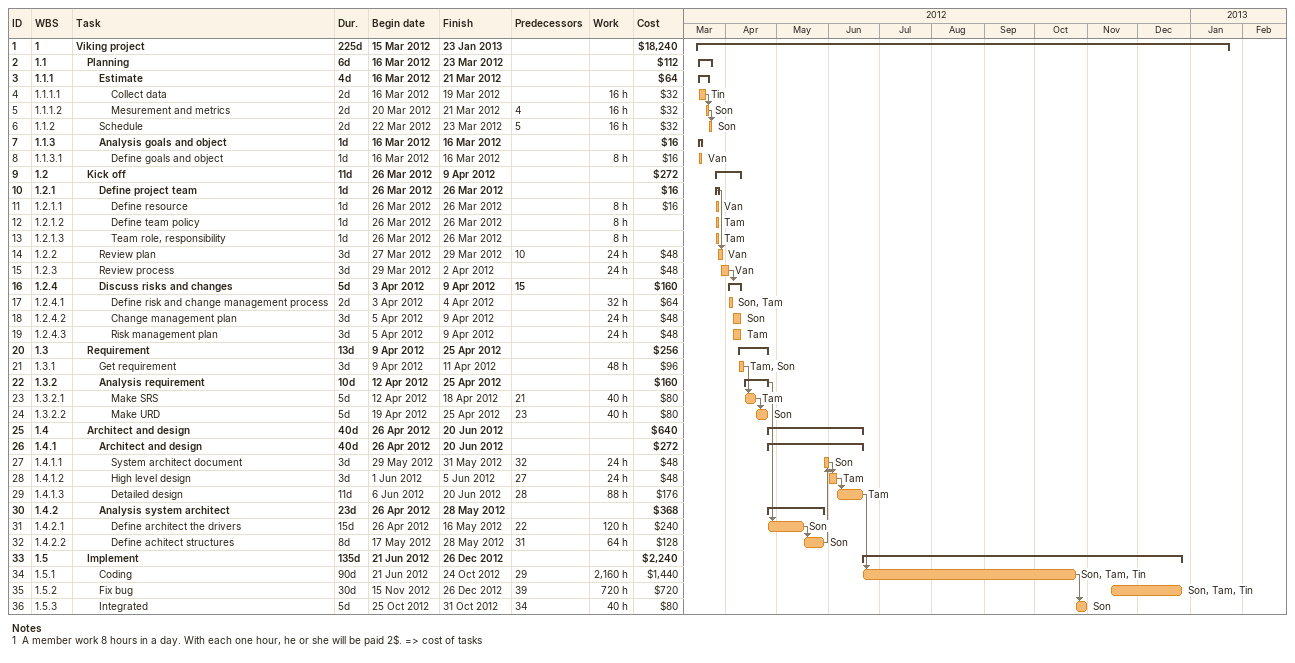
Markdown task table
| ID | WBS | Task | Duration | Start | Finish | Predecessors | Resources | Work (h) | Cost ($) |
|---|---|---|---|---|---|---|---|---|---|
| 1 | 1 | **Viking project** | 225d | 2012-03-15 | 2013-01-23 |  |  |  | 18240 |
| 2 | 1.1 | **Planning** | 6d | 2012-03-16 | 2012-03-23 |  |  |  | 112 |
| 3 | 1.1.1 | **Estimate** | 4d | 2012-03-16 | 2012-03-21 |  |  |  | 64 |
| 4 | 1.1.1.1 | Collect data | 2d | 2012-03-16 | 2012-03-19 |  | Tin | 16 | 32 |
| 5 | 1.1.1.2 | Mesurement and metrics | 2d | 2012-03-20 | 2012-03-21 | 4 | Son | 16 | 32 |
| 6 | 1.1.2 | Schedule | 2d | 2012-03-22 | 2012-03-23 | 5 | Son | 16 | 32 |
| 7 | 1.1.3 | **Analysis goals and object** | 1d | 2012-03-16 | 2012-03-16 |  |  |  | 16 |
| 8 | 1.1.3.1 | Define goals and object | 1d | 2012-03-16 | 2012-03-16 |  | Van | 8 | 16 |
| 9 | 1.2 | **Kick off** | 11d | 2012-03-26 | 2012-04-09 |  |  |  | 272 |
| 10 | 1.2.1 | **Define project team** | 1d | 2012-03-26 | 2012-03-26 |  |  |  | 16 |
| 11 | 1.2.1.1 | Define resource | 1d | 2012-03-26 | 2012-03-26 |  | Van | 8 | 16 |
| 12 | 1.2.1.2 | Define team policy | 1d | 2012-03-26 | 2012-03-26 |  | Tam | 8 |  |
| 13 | 1.2.1.3 | Team role, responsibility | 1d | 2012-03-26 | 2012-03-26 |  | Tam | 8 |  |
| 14 | 1.2.2 | Review plan | 3d | 2012-03-27 | 2012-03-29 | 10 | Van | 24 | 48 |
| 15 | 1.2.3 | Review process | 3d | 2012-03-29 | 2012-04-02 |  | Van | 24 | 48 |
| 16 | 1.2.4 | **Discuss risks and changes** | 5d | 2012-04-03 | 2012-04-09 | 15 |  |  | 160 |
| 17 | 1.2.4.1 | Define risk and change management process | 2d | 2012-04-03 | 2012-04-04 |  | Son, Tam | 32 | 64 |
| 18 | 1.2.4.2 | Change management plan | 3d | 2012-04-05 | 2012-04-09 |  | Son | 24 | 48 |
| 19 | 1.2.4.3 | Risk management plan | 3d | 2012-04-05 | 2012-04-09 |  | Tam | 24 | 48 |
| 20 | 1.3 | **Requirement** | 13d | 2012-04-09 | 2012-04-25 |  |  |  | 256 |
| 21 | 1.3.1 | Get requirement | 3d | 2012-04-09 | 2012-04-11 |  | Tam, Son | 48 | 96 |
| 22 | 1.3.2 | **Analysis requirement** | 10d | 2012-04-12 | 2012-04-25 |  |  |  | 160 |
| 23 | 1.3.2.1 | Make SRS | 5d | 2012-04-12 | 2012-04-18 | 21 | Tam | 40 | 80 |
| 24 | 1.3.2.2 | Make URD | 5d | 2012-04-19 | 2012-04-25 | 23 | Son | 40 | 80 |
| 25 | 1.4 | **Architect and design** | 40d | 2012-04-26 | 2012-06-20 |  |  |  | 640 |
| 26 | 1.4.1 | **Architect and design** | 40d | 2012-04-26 | 2012-06-20 |  |  |  | 272 |
| 27 | 1.4.1.1 | System architect document | 3d | 2012-05-29 | 2012-05-31 | 32 | Son | 24 | 48 |
| 28 | 1.4.1.2 | High level design | 3d | 2012-06-01 | 2012-06-05 | 27 | Tam | 24 | 48 |
| 29 | 1.4.1.3 | Detailed design | 11d | 2012-06-06 | 2012-06-20 | 28 | Tam | 88 | 176 |
| 30 | 1.4.2 | **Analysis system architect** | 23d | 2012-04-26 | 2012-05-28 |  |  |  | 368 |
| 31 | 1.4.2.1 | Define architect the drivers | 15d | 2012-04-26 | 2012-05-16 | 22 | Son | 120 | 240 |
| 32 | 1.4.2.2 | Define achitect structures | 8d | 2012-05-17 | 2012-05-28 | 31 | Son | 64 | 128 |
| 33 | 1.5 | **Implement** | 135d | 2012-06-21 | 2012-12-26 |  |  |  | 2240 |
| 34 | 1.5.1 | Coding | 90d | 2012-06-21 | 2012-10-24 | 29 | Son, Tam, Tin | 2160 | 1440 |
| 35 | 1.5.2 | Fix bug | 30d | 2012-11-15 | 2012-12-26 | 39 | Son, Tam, Tin | 720 | 720 |
| 36 | 1.5.3 | Integrated | 5d | 2012-10-25 | 2012-10-31 | 34 | Son | 40 | 80 |

Notes
- 1: A member work 8 hours in a day. With each one hour, he or she will be paid 2$. => cost of tasks
